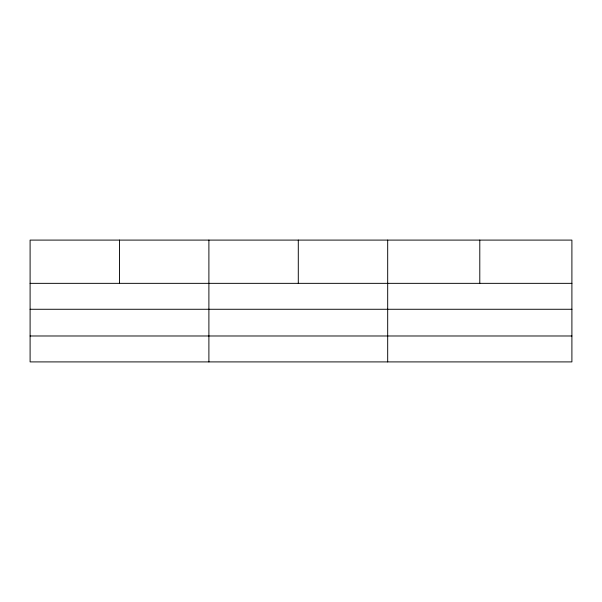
<?xml version="1.0" encoding="UTF-8"?>
<svg xmlns="http://www.w3.org/2000/svg" width="602" height="602" viewBox="0 0 602 602"><rect width="100%" height="100%" fill="white"/><g stroke="black" fill="none" stroke-linecap="round" stroke-linejoin="round"><path stroke-width="0.9" d="M571.9 309.27L571.9 240.093L30.1 240.093L30.1 361.907L571.9 361.907L571.9 309.27L30.1 309.27M30.1 283.346L571.9 283.346M30.1 335.984L571.9 335.984M479.794 240.093L479.794 283.346M387.688 240.093L387.688 361.907M298.291 240.093L298.291 283.346M208.894 240.093L208.894 361.907M119.497 240.093L119.497 283.346"/></g></svg>
